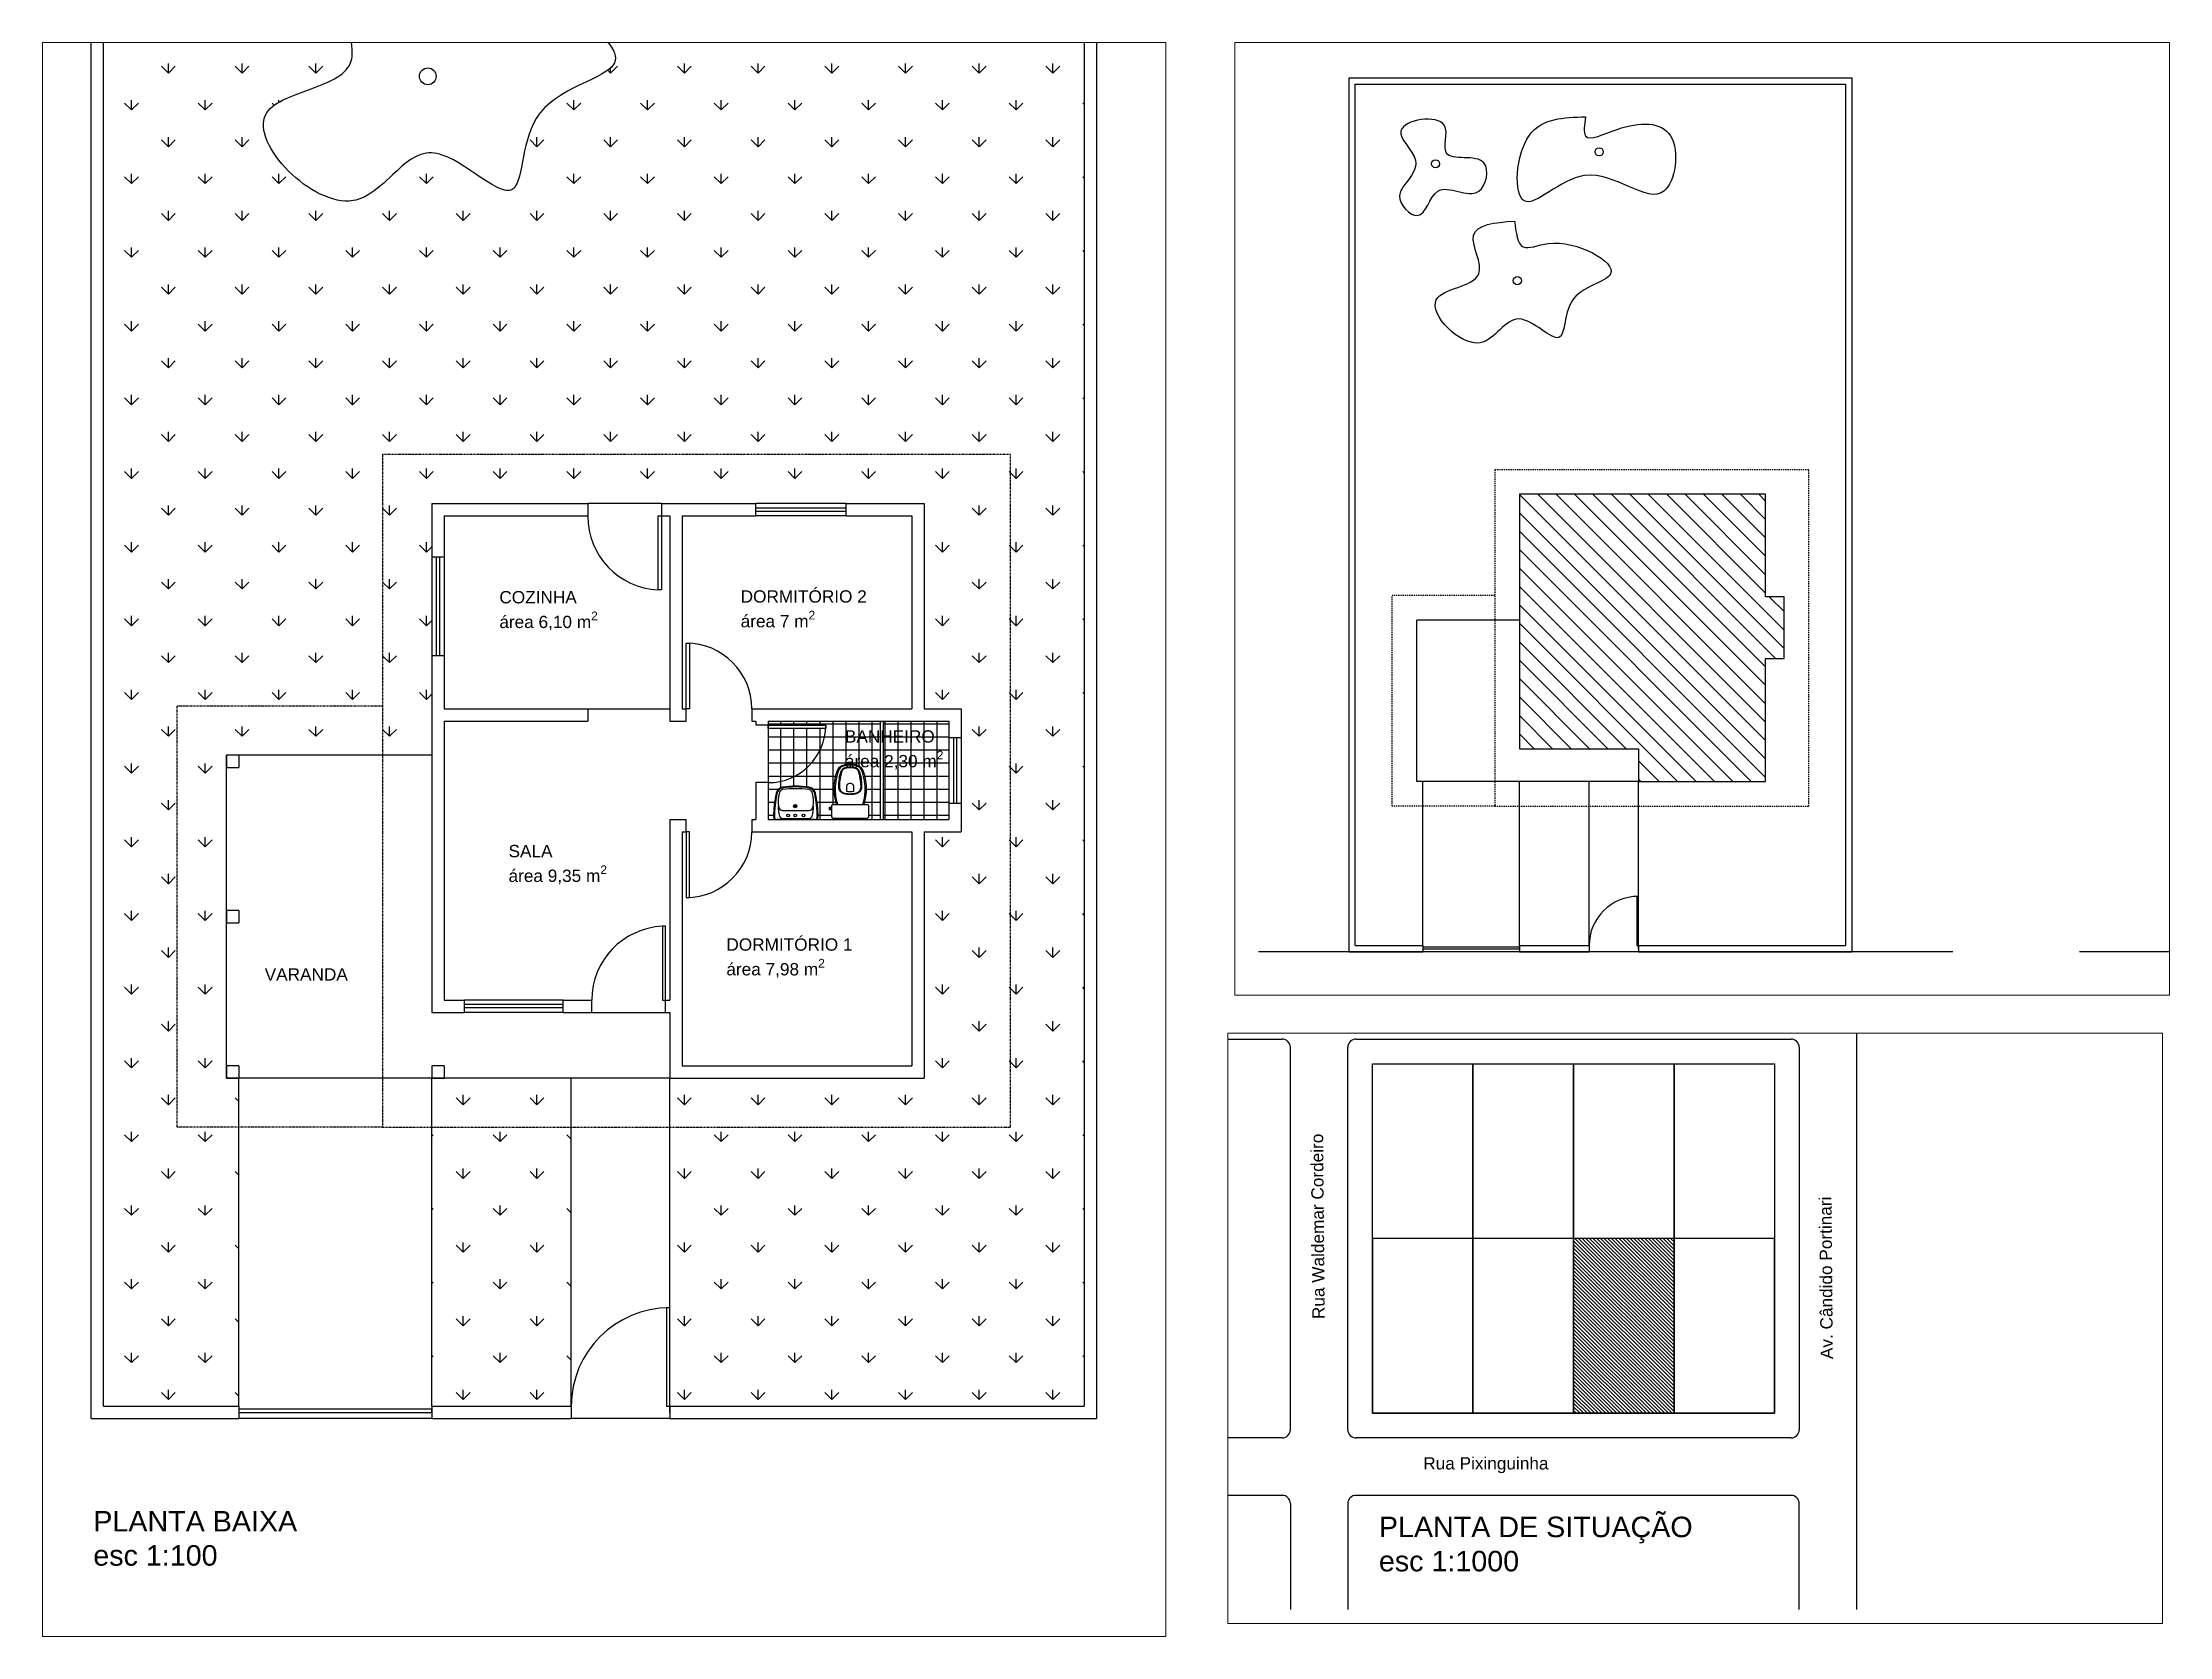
# Paper-space layout 'Layout1' of a CAD drawing. Header units: millimetres. Extents: x 0 to 259, y 0 to 194.
# The model-space entities are those that its viewports show. They can reach past a viewport. Long polylines and large blocks are cut down to what shows.
import ezdxf

# ---------------------------------------------------------------- set-up
doc = ezdxf.new("R2010")
doc.units = ezdxf.units.MM
doc.linetypes.add('HIDDEN2', pattern=[4.7625, 3.175, -1.5875])
doc.linetypes.add('JIS_02_0.7', pattern=[1.35, 0.75, -0.6])
for name, color, linetype in [('COTAS E TEXTOS', 251, 'Continuous'), ('ESQUADRIAS', 3, 'Continuous'), ('HACHURAS', 8, 'Continuous'), ('MOBILIARIO', 1, 'Continuous'), ('PAREDES', 4, 'Continuous'), ('PISO', 2, 'Continuous'), ('PROJEÇÕES', 8, 'HIDDEN2'), ('VEGETAÇÃO', 90, 'Continuous')]:
    doc.layers.add(name, color=color, linetype=linetype)
doc.styles.add('1 100 ANOTACOES', font='arial.ttf', dxfattribs={"height": 0.2})
doc.styles.add('1 100 TITULOS', font='arial.ttf', dxfattribs={"height": 0.3})
doc.styles.add('1 1000 ANOTACOES', font='arial.ttf', dxfattribs={"height": 2})
doc.styles.add('1 1000 TITULOS', font='arial.ttf', dxfattribs={"height": 3})

# ---------------------------------------------------------------- blocks, each defined once
blk = doc.blocks.new('Pia_Planta')
blk.add_line((-25.2, 0), (25.2, 0))
for points in [[(-25.2, 0, 0.411609), (-29.7, -3.6, 0.050169), (-26.2, -34.9, 0.03482), (-25.7, -36.7, 0.269359), (-17.9, -43.1, 0.079469), (17.9, -43.1, 0.269359)], [(-25.2, 0, 0.391636), (-28.5, -3.3, 0.05065), (-25.1, -34.6, 0.046576), (-24.4, -36.8, 0.252091), (-17.7, -42, 0.080492), (17.7, -42, 0.252091), (24.4, -36.8, 0.046576), (25.1, -34.6, 0.05065), (28.5, -3.3, 0.391636), (25.2, 0, 0.022867)], [(17.9, -43.1, 0.269359), (25.7, -36.7, 0.03482), (26.2, -34.9, 0.050169), (29.7, -3.6, 0.411609), (25.2, 0)], [(-23.2, -17.7, -0.035069), (-21.4, -4.7, -0.343125), (-16.7, -0.8), (0.7, -0.8), (16.7, -0.8, -0.343125), (21.4, -4.7, -0.035069), (23.2, -17.7)]]:
    blk.add_lwpolyline(points, format="xyb")
blk.add_lwpolyline([(17.2, -40, 0.038545), (17.7, -39.9, 0.286674), (22.4, -34.6, 0.05967), (23.2, -17.7, 0.383108), (17.2, -12.1), (0.7, -12.1), (-17.2, -12.1, 0.383108), (-23.2, -17.7, 0.05967), (-22.4, -34.6, 0.286674), (-17.7, -39.9, 0.038545), (-17.2, -40, 0.062705)], format="xyb", close=True)
for centre, radius in [((-10.3, -5.5), 1.75), ((0.7, -18), 2.25), ((0.7, -5.5), 1.75), ((0.7, -18), 1.18), ((10.3, -5.5), 1.75)]:
    blk.add_circle(centre, radius)
blk = doc.blocks.new('VasoSanitario_planta')
for points in [[(-22.2, -10.9), (-22.2, -12), (-23.6, -12), (-23.6, -11.7), (-25.2, -11.7), (-25.2, -13.5), (-25.2, -15.3), (-23.6, -15.3), (-23.6, -15.1), (-22.2, -15.1), (-22.2, -16.9, 0.333509), (-21, -18.4, 0.059373), (-20.5, -18.5), (0, -18.5)], [(22.2, -10.9), (22.2, -3.2, 0.327853), (20.7, -1.5, 0.087637), (20.4, -1.5), (0, -1.5), (-20.4, -1.5, 0.087637), (-20.7, -1.5, 0.327853), (-22.2, -3.2), (-22.2, -10.9)], [(-16.7, -18.5, -0.003882), (-17.6, -22, 0.024258), (-19, -30, 0.02486), (-19.5, -35, 0.033324), (-19.4, -40, 0.02486), (-19.1, -44, 0.012268), (-18.4, -49, 0.015806), (-17.3, -54, 0.026699), (-15.7, -59, 0.021919), (-14.9, -61, 0.174675), (-10, -65.9, 0.045452), (-7, -66.8, 0.022856), (-5.7, -67.1, 0.041289), (-3, -67.5, 0.052091), (-2.3, -67.6, 0.04333), (0, -67.6, 0.04333), (2.3, -67.6, 0.052091), (3, -67.5, 0.041289), (5.7, -67.1, 0.022856), (7, -66.8, 0.045452), (10, -65.9, 0.174675), (14.9, -61, 0.021919), (15.7, -59, 0.026699), (17.3, -54, 0.015806), (18.4, -49, 0.012268), (19.1, -44, 0.02486), (19.4, -40, 0.033324), (19.5, -35, 0.02486), (19, -30, 0.024258), (17.6, -22, -0.003882), (16.7, -18.5)], [(15.5, -18.8, 0.003849), (16.5, -22.3, -0.027799), (18, -31.3, -0.018883), (18.3, -35.1, -0.033646), (18.2, -39.9, -0.016781), (18, -42.6, -0.015438), (17.2, -48.8, -0.023716), (15.4, -56.1, -0.013571), (14.6, -58.6, -0.02186), (13.9, -60.5, -0.173345), (9.5, -64.8, -0.045814), (6.7, -65.6, -0.024058), (5.5, -65.9, -0.042614), (2.9, -66.3, -0.066108), (2.3, -66.4, -0.047154), (0, -66.4, -0.047154), (-2.3, -66.4, -0.066108), (-2.9, -66.3, -0.042614), (-5.5, -65.9, -0.024058), (-6.7, -65.6, -0.045814), (-9.5, -64.8, -0.173345), (-13.9, -60.5, -0.02186), (-14.6, -58.6, -0.013571), (-15.4, -56.1, -0.023716), (-17.2, -48.8, -0.015438), (-18, -42.6, -0.016781), (-18.2, -39.9, -0.033646), (-18.3, -35.1, -0.018883), (-18, -31.3, -0.027799), (-16.5, -22.3, 0.003849), (-15.5, -18.8)], [(0, -18.5), (20.5, -18.5, 0.059373), (21, -18.4, 0.333509), (22.2, -16.9), (22.2, -15.1), (22.2, -12), (22.2, -10.9)]]:
    blk.add_lwpolyline(points, format="xyb")
for points in [[(-23.6, -12), (-23.6, -13.5), (-23.6, -15.1)], [(-22.2, -12), (-22.2, -15.1)]]:
    blk.add_lwpolyline(points)
for points in [[(0, -30.6, 0.041331), (-6.1, -31.1, 0.129345), (-10.4, -32.8, 0.234638), (-14, -40, 0.044666), (-13.2, -50.1, 0.031515), (-11.4, -58.1, 0.151063), (-9.5, -61.4, 0.148094), (-5.9, -63.4, 0.031073), (-4.5, -63.6, 0.035055), (0, -64.1, 0.035055), (4.5, -63.6, 0.031073), (5.9, -63.4, 0.148094), (9.5, -61.4, 0.151063), (11.4, -58.1, 0.031515), (13.2, -50.1, 0.044666), (14, -40, 0.234638), (10.4, -32.8, 0.129345), (6.1, -31.1, 0.041331)], [(0, -31.5, -0.041434), (5.9, -32, -0.129651), (9.8, -33.5, -0.234583), (13.2, -40.1, -0.044678), (12.3, -49.9, -0.031614), (10.6, -57.8, -0.152477), (8.9, -60.7, -0.148725), (5.6, -62.5, -0.031624), (4.3, -62.7, -0.035113), (0, -63.1, -0.035113), (-4.3, -62.7, -0.031624), (-5.6, -62.5, -0.148725), (-8.9, -60.7, -0.152477), (-10.6, -57.8, -0.031614), (-12.3, -49.9, -0.044678), (-13.2, -40.1, -0.234583), (-9.8, -33.5, -0.129651), (-5.9, -32, -0.041434)], [(-4, -40.6, 0.164444), (-3.2, -43, 0.245936), (0, -44.5, 0.245936), (3.2, -43, 0.164444), (4, -40.6), (4, -34.1, 0.108885), (-4, -34.1)]]:
    blk.add_lwpolyline(points, format="xyb", close=True)

msp = doc.modelspace()

# ---------------------------------------------------------------- hatches: boundary and pattern name
at = {"layer": 'HACHURAS'}
h = msp.add_hatch(dxfattribs=at)
h.set_pattern_fill('ANSI31', color=256, scale=0.1, angle=90)
h.paths.add_polyline_path([(3264.347, 1277.328), (3263.897, 1277.328), (3263.897, 1279.828), (3257.897, 1279.828), (3257.897, 1273.628), (3260.797, 1273.628), (3260.797, 1272.828), (3263.897, 1272.828), (3263.897, 1275.828), (3264.347, 1275.828)])
h = msp.add_hatch(dxfattribs=at)
h.set_pattern_fill('ANSI37', color=256, scale=0.05, angle=45)
h.paths.add_polyline_path([(3242.696, 1277.088), (3241.997, 1277.088), (3241.997, 1276.428, 0.397565)], flags=17)
h.paths.add_polyline_path([(3243.359, 1277.178), (3241.997, 1277.178), (3241.997, 1277.128), (3242.697, 1277.128), (3242.697, 1277.088), (3242.696, 1277.088, -0.397565), (3241.997, 1276.428), (3241.997, 1275.978), (3242.095, 1275.978, -0.35604), (3242.061, 1276.011, -0.049653), (3242.092, 1276.294, -0.040986), (3242.097, 1276.313, -0.273158), (3242.17, 1276.373, -0.078831), (3242.495, 1276.373, -0.273158), (3242.568, 1276.313, -0.040986), (3242.573, 1276.294, -0.049653), (3242.604, 1276.011, -0.35604), (3242.57, 1275.978), (3243.359, 1275.978)])
h.paths.add_polyline_path([(3243.053, 1276.649, -0.022856), (3243.065, 1276.646, -0.045452), (3243.095, 1276.636, -0.174675), (3243.145, 1276.588, -0.021919), (3243.152, 1276.568, -0.026699), (3243.168, 1276.518, -0.015806), (3243.179, 1276.468, -0.012268), (3243.186, 1276.418, -0.02486), (3243.189, 1276.378, -0.033324), (3243.19, 1276.328, -0.02486), (3243.186, 1276.278, -0.024258), (3243.172, 1276.198, 0.003882), (3243.162, 1276.163), (3243.2, 1276.163, -0.059373), (3243.205, 1276.162, -0.333509), (3243.217, 1276.147), (3243.217, 1276.128), (3243.217, 1276.097), (3243.217, 1276.087), (3243.217, 1276.01, -0.327853), (3243.202, 1275.993, -0.047508), (3243.201, 1275.993), (3242.995, 1275.993), (3242.79, 1275.993, -0.356625), (3242.773, 1276.01), (3242.773, 1276.087), (3242.773, 1276.097), (3242.759, 1276.097), (3242.759, 1276.095), (3242.743, 1276.095), (3242.743, 1276.113), (3242.743, 1276.131), (3242.759, 1276.131), (3242.759, 1276.128), (3242.773, 1276.128), (3242.773, 1276.146, -0.346139), (3242.786, 1276.162, -0.055701), (3242.79, 1276.163), (3242.828, 1276.163, 0.003882), (3242.819, 1276.198, -0.024258), (3242.805, 1276.278, -0.02486), (3242.801, 1276.328, -0.033324), (3242.801, 1276.378, -0.02486), (3242.804, 1276.418, -0.012268), (3242.811, 1276.468, -0.015806), (3242.823, 1276.518, -0.026699), (3242.838, 1276.568, -0.021919), (3242.846, 1276.588, -0.174675), (3242.895, 1276.636, -0.045452), (3242.925, 1276.646, -0.022856), (3242.938, 1276.649, -0.041289), (3242.965, 1276.653, -0.052091), (3242.973, 1276.653, -0.04333), (3242.995, 1276.654, -0.04333), (3243.018, 1276.653, -0.052091), (3243.026, 1276.653, -0.041289)], flags=16)
h.paths.add_polyline_path([(3243.041, 1276.614, -0.031073), (3243.054, 1276.612, -0.148094), (3243.091, 1276.592, -0.151063), (3243.109, 1276.559, -0.031515), (3243.127, 1276.479, -0.044007), (3243.136, 1276.379, -0.23897), (3243.099, 1276.305, -0.129345), (3243.056, 1276.288, -0.041331), (3242.995, 1276.284, -0.041331), (3242.935, 1276.288, -0.129345), (3242.892, 1276.305, -0.23897), (3242.855, 1276.379, -0.044007), (3242.864, 1276.479, -0.031515), (3242.882, 1276.559, -0.151063), (3242.9, 1276.592, -0.148094), (3242.937, 1276.612, -0.031073), (3242.95, 1276.614, -0.035055), (3242.995, 1276.618, -0.035055)], flags=0)
h.paths.add_polyline_path([(3243.039, 1276.605, -0.031624), (3243.052, 1276.603, -0.148725), (3243.085, 1276.585, -0.152477), (3243.101, 1276.556, -0.031614), (3243.119, 1276.477, -0.044037), (3243.127, 1276.381, -0.239041), (3243.093, 1276.313, -0.129651), (3243.054, 1276.297, -0.041434), (3242.995, 1276.293, -0.041434), (3242.937, 1276.297, -0.129651), (3242.897, 1276.313, -0.239041), (3242.864, 1276.381, -0.044037), (3242.872, 1276.477, -0.031614), (3242.89, 1276.556, -0.152477), (3242.906, 1276.585, -0.148725), (3242.939, 1276.603, -0.031624), (3242.952, 1276.605, -0.035113), (3242.995, 1276.609, -0.035113)], flags=0)
h.paths.add_polyline_path([(3243.027, 1276.408, -0.162278), (3243.035, 1276.384), (3243.035, 1276.319, -0.108885), (3242.955, 1276.319), (3242.955, 1276.384, -0.164444), (3242.963, 1276.408, -0.245936), (3242.995, 1276.423, -0.245936)], flags=0)
h.paths.add_polyline_path([(3244.197, 1276.978), (3244.197, 1277.178), (3243.399, 1277.178), (3243.399, 1275.978), (3244.197, 1275.978), (3244.197, 1276.178)])
h = msp.add_hatch(dxfattribs=at)
h.set_pattern_fill('ANSI31', color=256, scale=0.1, angle=90)
h.paths.add_polyline_path([(3370.497, 1268.678), (3358.247, 1268.678), (3358.247, 1247.378), (3370.497, 1247.378)])
at = {"layer": 'VEGETAÇÃO'}
h = msp.add_hatch(dxfattribs=at)
h.set_pattern_fill('GRASS', color=256, scale=0.025)
h.paths.add_polyline_path([(3245.847, 1289.828), (3233.897, 1289.828), (3233.897, 1268.828), (3235.547, 1268.828), (3235.547, 1272.828), (3235.397, 1272.828), (3235.397, 1272.978), (3235.397, 1276.761), (3235.547, 1276.761), (3237.897, 1276.761), (3237.897, 1277.978), (3237.897, 1279.178), (3237.897, 1279.828), (3239.797, 1279.828), (3240.697, 1279.828), (3241.847, 1279.828), (3242.947, 1279.828), (3243.897, 1279.828), (3243.897, 1277.328), (3244.347, 1277.328), (3244.347, 1276.978), (3244.347, 1276.178), (3244.347, 1275.828), (3243.897, 1275.828), (3243.897, 1272.828), (3240.797, 1272.828), (3240.797, 1268.828), (3245.847, 1268.828)])
edge = h.paths.add_edge_path(flags=16)
edge.add_spline(control_points=[(3237.78, 1286.489), (3237.564, 1286.749), (3236.31, 1286.258), (3237.403, 1284.931), (3235.073, 1284.822), (3237.006, 1282.869), (3237.761, 1284.625), (3239.068, 1283.134), (3238.926, 1284.847), (3240.91, 1285.11), (3238.992, 1286.263), (3237.839, 1285.622), (3237.915, 1286.327), (3237.78, 1286.489)], knot_values=[0, 0, 0, 0, 1.062488, 2.007025, 3.21719, 4.712526, 5.828538, 6.897786, 7.821393, 8.990702, 10.680682, 11.299757, 11.963022, 11.963022, 11.963022, 11.963022], degree=3, periodic=0)
edge = h.paths.add_edge_path(flags=16)
edge.add_spline(control_points=[(3239.509, 1289.028), (3239.442, 1289.47), (3237.614, 1288.749), (3237.756, 1286.216), (3239.588, 1288.329), (3241.554, 1286.345), (3241.901, 1288.916), (3240.539, 1288.934), (3239.364, 1288.279), (3239.53, 1288.885), (3239.509, 1289.028)], knot_values=[0, 0, 0, 0, 1.437329, 3.042357, 4.634941, 6.606977, 7.964076, 9.275017, 10.062547, 10.527776, 10.527776, 10.527776, 10.527776], degree=3, periodic=0)
h.paths.add_polyline_path([(3237.746, 1285.036, -1), (3237.951, 1285.036, -1)], flags=0)
h.paths.add_polyline_path([(3239.744, 1288.176, -1), (3239.941, 1288.176, -1)], flags=0)
edge = h.paths.add_edge_path(flags=16)
edge.add_spline(control_points=[(3235.108, 1287.376), (3235.247, 1287.564), (3235.603, 1288.011), (3234.476, 1288.846), (3236.416, 1289.193), (3235.819, 1287.804), (3237.289, 1288.27), (3236.973, 1286.785), (3235.811, 1287.656), (3235.553, 1286.268), (3234.851, 1287.02), (3235.043, 1287.288), (3235.108, 1287.376)], knot_values=[0, 0, 0, 0, 0.64682, 1.450579, 2.518464, 3.193965, 4.140642, 4.842331, 5.838225, 6.612998, 7.260852, 7.562331, 7.562331, 7.562331, 7.562331], degree=3, periodic=0)
h.paths.add_polyline_path([(3235.757, 1287.884, -1), (3235.954, 1287.884, -1)], flags=0)
h.paths.add_polyline_path([(3239.597, 1272.828), (3237.897, 1272.828), (3237.897, 1268.828), (3239.597, 1268.828)], flags=17)

# ---------------------------------------------------------------- linework, layer by layer
at = {"layer": 'ESQUADRIAS'}
for p, q in [((3240.657, 1278.778), (3240.657, 1279.678)), ((3240.657, 1279.678), (3240.697, 1279.678)), ((3240.697, 1279.678), (3240.697, 1278.778)), ((3242.947, 1279.773), (3241.847, 1279.773)), ((3242.947, 1279.733), (3241.847, 1279.733)), ((3237.952, 1279.178), (3237.952, 1277.978)), ((3237.992, 1279.178), (3237.992, 1277.978)), ((3240.697, 1278.778), (3240.657, 1278.778)), ((3241.997, 1277.128), (3242.697, 1277.128)), ((3241.997, 1277.088), (3241.997, 1277.128)), ((3242.697, 1277.088), (3241.997, 1277.088)), ((3242.697, 1277.128), (3242.697, 1277.088)), ((3244.252, 1276.978), (3244.252, 1276.178)), ((3244.292, 1276.978), (3244.292, 1276.178)), ((3240.747, 1274.678), (3240.707, 1274.678)), ((3240.707, 1274.678), (3240.707, 1273.778)), ((3240.747, 1273.778), (3240.747, 1274.678)), ((3239.497, 1273.723), (3238.297, 1273.723)), ((3239.497, 1273.683), (3238.297, 1273.683)), ((3240.707, 1273.778), (3240.747, 1273.778))]:
    msp.add_line(p, q, dxfattribs=at)
for points in [[(3240.997, 1277.328), (3240.997, 1278.128), (3241.037, 1278.128), (3241.037, 1277.328), (3240.997, 1277.328)], [(3240.997, 1275.828), (3240.997, 1275.028), (3241.037, 1275.028), (3241.037, 1275.828), (3240.997, 1275.828)], [(3240.797, 1268.828), (3240.797, 1270.028), (3240.757, 1270.028), (3240.757, 1268.828), (3240.757, 1268.828)], [(3260.797, 1268.828), (3260.797, 1270.028), (3260.757, 1270.028), (3260.757, 1268.828), (3260.757, 1268.828)], [(3235.547, 1268.753), (3237.897, 1268.753), (3237.897, 1268.793), (3235.547, 1268.793), (3235.547, 1268.753)], [(3255.547, 1268.753), (3257.897, 1268.753), (3257.897, 1268.793), (3255.547, 1268.793), (3255.547, 1268.753)]]:
    msp.add_lwpolyline(points, dxfattribs=at)
at = {"layer": 'MOBILIARIO'}
for p, q in [((3243.359, 1277.178), (3243.359, 1275.978)), ((3243.399, 1277.178), (3243.399, 1275.978))]:
    msp.add_line(p, q, dxfattribs=at)
at = {"layer": 'PAREDES'}
for p, q in [((3233.747, 1268.678), (3233.747, 1289.978)), ((3245.997, 1289.978), (3245.997, 1268.678)), ((3253.747, 1289.978), (3265.997, 1289.978)), ((3253.747, 1268.678), (3253.747, 1289.978)), ((3265.997, 1289.978), (3265.997, 1268.678)), ((3273.747, 1289.978), (3285.997, 1289.978)), ((3273.747, 1268.678), (3273.747, 1289.978)), ((3233.897, 1268.828), (3233.897, 1289.828)), ((3245.847, 1289.828), (3245.847, 1268.828)), ((3253.897, 1289.828), (3265.847, 1289.828)), ((3253.897, 1268.828), (3253.897, 1289.828)), ((3265.847, 1289.828), (3265.847, 1268.828)), ((3237.897, 1279.828), (3239.797, 1279.828)), ((3237.897, 1279.828), (3237.897, 1279.178)), ((3239.797, 1279.828), (3239.797, 1279.678)), ((3239.797, 1279.828), (3239.797, 1279.678)), ((3240.697, 1279.828), (3241.847, 1279.828)), ((3240.697, 1279.828), (3240.697, 1279.678)), ((3241.847, 1279.678), (3241.847, 1279.828)), ((3242.947, 1279.828), (3243.897, 1279.828)), ((3242.947, 1279.678), (3242.947, 1279.828)), ((3243.897, 1279.828), (3243.897, 1277.328)), ((3238.047, 1279.678), (3239.797, 1279.678)), ((3238.047, 1279.678), (3238.047, 1279.178)), ((3240.697, 1279.678), (3240.797, 1279.678)), ((3240.797, 1279.678), (3240.797, 1277.178)), ((3240.947, 1279.678), (3241.847, 1279.678)), ((3240.947, 1279.678), (3240.947, 1277.328)), ((3242.947, 1279.678), (3243.747, 1279.678)), ((3243.747, 1279.678), (3243.747, 1277.328)), ((3237.897, 1279.178), (3238.047, 1279.178)), ((3237.897, 1277.978), (3237.897, 1273.628)), ((3237.897, 1277.978), (3238.047, 1277.978)), ((3238.047, 1277.978), (3238.047, 1277.328)), ((3238.047, 1277.978), (3238.047, 1277.328)), ((3238.047, 1277.328), (3239.797, 1277.328)), ((3239.797, 1277.328), (3239.797, 1277.178)), ((3240.947, 1277.328), (3240.997, 1277.328)), ((3240.997, 1277.178), (3240.997, 1277.328)), ((3241.797, 1277.328), (3243.747, 1277.328)), ((3241.797, 1277.328), (3241.797, 1277.178)), ((3243.897, 1277.328), (3244.347, 1277.328)), ((3244.347, 1277.328), (3244.347, 1276.978)), ((3238.047, 1277.178), (3239.797, 1277.178)), ((3238.047, 1277.178), (3238.047, 1273.778)), ((3240.797, 1277.178), (3240.947, 1277.178)), ((3240.947, 1277.178), (3240.997, 1277.178)), ((3241.797, 1277.178), (3241.847, 1277.178)), ((3241.847, 1277.178), (3241.847, 1277.128)), ((3241.997, 1277.128), (3241.847, 1277.128)), ((3241.997, 1277.178), (3244.197, 1277.178)), ((3241.997, 1277.178), (3241.997, 1277.128)), ((3244.197, 1277.178), (3244.197, 1276.978)), ((3244.197, 1276.978), (3244.347, 1276.978)), ((3235.547, 1276.761), (3235.397, 1276.761)), ((3235.397, 1276.761), (3235.397, 1276.611)), ((3235.547, 1276.761), (3235.547, 1276.611)), ((3235.397, 1276.611), (3235.547, 1276.611)), ((3241.847, 1276.428), (3241.847, 1275.978)), ((3241.997, 1276.428), (3241.847, 1276.428)), ((3241.997, 1276.428), (3241.997, 1275.978)), ((3240.797, 1275.978), (3240.997, 1275.978)), ((3240.797, 1275.978), (3240.797, 1273.778)), ((3240.997, 1275.828), (3240.997, 1275.978)), ((3241.797, 1275.978), (3241.847, 1275.978)), ((3241.797, 1275.978), (3241.797, 1275.828)), ((3241.997, 1275.978), (3244.197, 1275.978)), ((3244.197, 1276.178), (3244.197, 1275.978)), ((3244.197, 1276.178), (3244.347, 1276.178)), ((3244.347, 1276.178), (3244.347, 1275.828)), ((3240.947, 1275.828), (3240.997, 1275.828)), ((3240.947, 1275.828), (3240.947, 1272.978)), ((3241.797, 1275.828), (3243.747, 1275.828)), ((3243.747, 1275.828), (3243.747, 1272.978)), ((3243.897, 1275.828), (3244.347, 1275.828)), ((3243.897, 1275.828), (3243.897, 1272.828)), ((3235.547, 1274.869), (3235.397, 1274.869)), ((3235.397, 1274.869), (3235.397, 1274.719)), ((3235.397, 1274.719), (3235.547, 1274.719)), ((3235.547, 1274.869), (3235.547, 1274.719)), ((3237.897, 1273.628), (3238.297, 1273.628)), ((3238.047, 1273.778), (3238.297, 1273.778)), ((3238.297, 1273.628), (3238.297, 1273.778)), ((3239.497, 1273.778), (3239.847, 1273.778)), ((3239.497, 1273.628), (3239.497, 1273.778)), ((3239.497, 1273.628), (3239.847, 1273.628)), ((3239.847, 1273.628), (3239.847, 1273.778)), ((3240.707, 1273.778), (3240.797, 1273.778)), ((3240.747, 1273.628), (3240.747, 1273.778)), ((3240.747, 1273.628), (3240.797, 1273.628)), ((3240.797, 1273.628), (3240.797, 1272.828)), ((3235.547, 1272.978), (3235.397, 1272.978)), ((3235.397, 1272.978), (3235.397, 1272.828)), ((3235.397, 1272.828), (3235.547, 1272.828)), ((3235.547, 1272.978), (3235.547, 1272.828)), ((3238.047, 1272.978), (3237.897, 1272.978)), ((3237.897, 1272.978), (3237.897, 1272.828)), ((3237.897, 1272.828), (3238.047, 1272.828)), ((3238.047, 1272.978), (3238.047, 1272.828)), ((3240.797, 1272.828), (3243.897, 1272.828)), ((3240.947, 1272.978), (3243.747, 1272.978)), ((3233.897, 1268.828), (3235.547, 1268.828)), ((3235.547, 1268.828), (3235.547, 1268.678)), ((3237.897, 1268.828), (3237.897, 1268.678)), ((3237.897, 1268.828), (3239.597, 1268.828)), ((3240.797, 1268.828), (3240.797, 1268.678)), ((3240.797, 1268.828), (3245.847, 1268.828)), ((3253.897, 1268.828), (3255.547, 1268.828)), ((3255.547, 1268.828), (3255.547, 1268.678)), ((3257.897, 1268.828), (3259.597, 1268.828)), ((3257.897, 1268.828), (3257.897, 1268.678)), ((3260.797, 1268.828), (3265.847, 1268.828)), ((3260.797, 1268.828), (3260.797, 1268.678)), ((3233.747, 1268.678), (3235.547, 1268.678)), ((3237.897, 1268.678), (3239.597, 1268.678)), ((3240.797, 1268.678), (3245.997, 1268.678)), ((3253.747, 1268.678), (3255.547, 1268.678)), ((3257.897, 1268.678), (3259.597, 1268.678)), ((3260.797, 1268.678), (3265.997, 1268.678)), ((3273.747, 1268.678), (3275.547, 1268.678))]:
    msp.add_line(p, q, dxfattribs=at)
at = {"layer": 'PAREDES', "color": 2}
for p, q in [((3242.947, 1279.828), (3241.847, 1279.828)), ((3242.947, 1279.678), (3241.847, 1279.678)), ((3237.897, 1279.178), (3237.897, 1277.978)), ((3238.047, 1279.178), (3238.047, 1277.978)), ((3244.197, 1276.978), (3244.197, 1276.178)), ((3244.347, 1276.978), (3244.347, 1276.178)), ((3239.497, 1273.778), (3238.297, 1273.778)), ((3239.497, 1273.628), (3238.297, 1273.628))]:
    msp.add_line(p, q, dxfattribs=at)
at = {"layer": 'PAREDES'}
msp.add_lwpolyline([(3257.897, 1273.628), (3260.797, 1273.628), (3260.797, 1272.828), (3263.897, 1272.828), (3263.897, 1275.828), (3264.347, 1275.828), (3264.347, 1277.328), (3263.897, 1277.328), (3263.897, 1279.828), (3257.897, 1279.828), (3257.897, 1273.628)], dxfattribs=at)
at = {"layer": 'PISO'}
for p, q in [((3392.747, 1223.459), (3392.747, 1315.738)), ((3304.353, 1292.978), (3322.747, 1292.978)), ((3331.747, 1292.978), (3384.747, 1292.978)), ((3323.747, 1245.378), (3323.747, 1291.978)), ((3330.747, 1245.378), (3330.747, 1291.978)), ((3385.747, 1291.978), (3385.747, 1245.378)), ((3333.747, 1289.978), (3382.747, 1289.978)), ((3333.747, 1247.378), (3333.747, 1289.978)), ((3382.747, 1289.978), (3382.747, 1247.378)), ((3240.697, 1279.828), (3239.797, 1279.828)), ((3239.797, 1277.328), (3240.797, 1277.328)), ((3241.997, 1277.128), (3241.997, 1276.428)), ((3235.397, 1272.828), (3235.397, 1276.761)), ((3237.897, 1276.761), (3235.397, 1276.761)), ((3255.397, 1272.828), (3255.397, 1276.761)), ((3257.897, 1276.761), (3255.397, 1276.761)), ((3239.847, 1273.628), (3240.747, 1273.628)), ((3237.897, 1272.828), (3235.397, 1272.828)), ((3240.797, 1272.828), (3237.897, 1272.828)), ((3260.797, 1272.828), (3255.397, 1272.828)), ((3239.597, 1268.828), (3239.597, 1268.678)), ((3259.597, 1268.828), (3259.597, 1268.678)), ((3268.457, 1268.678), (3251.544, 1268.678)), ((3288.457, 1268.678), (3271.544, 1268.678)), ((3382.747, 1247.378), (3333.747, 1247.378)), ((3322.747, 1244.378), (3304.353, 1244.378)), ((3384.747, 1244.378), (3331.747, 1244.378)), ((3322.747, 1237.378), (3304.353, 1237.378)), ((3384.747, 1237.378), (3331.747, 1237.378)), ((3323.747, 1236.378), (3323.747, 1223.459)), ((3330.747, 1236.378), (3330.747, 1223.459)), ((3385.747, 1223.459), (3385.747, 1236.378))]:
    msp.add_line(p, q, dxfattribs=at)
at = {"layer": 'PISO', "color": 1}
for p, q in [((3235.547, 1268.828), (3235.547, 1272.828)), ((3237.897, 1268.828), (3237.897, 1272.828)), ((3239.597, 1268.828), (3239.597, 1272.828)), ((3240.797, 1268.753), (3240.797, 1272.828)), ((3255.547, 1268.828), (3255.547, 1272.828)), ((3257.897, 1268.828), (3257.897, 1272.828)), ((3259.597, 1268.828), (3259.597, 1272.828)), ((3260.797, 1268.753), (3260.797, 1272.828))]:
    msp.add_line(p, q, dxfattribs=at)
at = {"layer": 'PISO', "color": 8}
for p, q in [((3237.897, 1268.678), (3235.547, 1268.678)), ((3240.797, 1268.678), (3239.597, 1268.678)), ((3257.897, 1268.678), (3255.547, 1268.678)), ((3260.797, 1268.678), (3259.597, 1268.678))]:
    msp.add_line(p, q, dxfattribs=at)
at = {"layer": 'PISO'}
for points in [[(3333.747, 1289.978), (3345.997, 1289.978), (3345.997, 1268.678), (3333.747, 1268.678)], [(3345.997, 1289.978), (3358.247, 1289.978), (3358.247, 1268.678), (3345.997, 1268.678)], [(3358.247, 1289.978), (3370.497, 1289.978), (3370.497, 1268.678), (3358.247, 1268.678)], [(3370.497, 1289.978), (3382.747, 1289.978), (3382.747, 1268.678), (3370.497, 1268.678)], [(3333.747, 1247.378), (3345.997, 1247.378), (3345.997, 1268.678), (3333.747, 1268.678)], [(3345.997, 1247.378), (3358.247, 1247.378), (3358.247, 1268.678), (3345.997, 1268.678)], [(3358.247, 1247.378), (3370.497, 1247.378), (3370.497, 1268.678), (3358.247, 1268.678)], [(3370.497, 1247.378), (3382.747, 1247.378), (3382.747, 1268.678), (3370.497, 1268.678)]]:
    msp.add_lwpolyline(points, close=True, dxfattribs=at)
for points in [[(3240.757, 1268.828), (3240.797, 1268.828)], [(3260.757, 1268.828), (3260.797, 1268.828)]]:
    msp.add_lwpolyline(points, dxfattribs=at)
for centre, radius, start, end in [((3322.747, 1291.978), 1, 0, 90), ((3331.747, 1291.978), 1, 90, 180), ((3384.747, 1291.978), 1, 0, 90), ((3240.697, 1279.678), 0.9, 180, 267.4527), ((3240.997, 1277.328), 0.8, 0, 90), ((3241.997, 1277.128), 0.7, 270, 0), ((3240.997, 1275.828), 0.8, 270, 0), ((3240.747, 1273.778), 0.9, 92.5473, 180), ((3240.797, 1268.828), 1.2, 90, 180), ((3260.797, 1268.828), 1.2, 90, 180), ((3322.747, 1245.378), 1, 270, 0), ((3331.747, 1245.378), 1, 180, 270), ((3384.747, 1245.378), 1, 270, 0), ((3322.747, 1236.378), 1, 0, 90), ((3331.747, 1236.378), 1, 90, 180), ((3384.747, 1236.378), 1, 0, 90)]:
    msp.add_arc(centre, radius, start, end, dxfattribs=at)
at = {"layer": 'PROJEÇÕES', "linetype": 'JIS_02_0.7'}
for p, q in [((3234.797, 1272.228), (3234.797, 1277.361)), ((3237.297, 1277.361), (3234.797, 1277.361)), ((3254.797, 1272.228), (3254.797, 1277.361)), ((3257.297, 1277.361), (3254.797, 1277.361)), ((3237.297, 1272.228), (3234.797, 1272.228)), ((3257.297, 1272.228), (3254.797, 1272.228))]:
    msp.add_line(p, q, dxfattribs=at)
for points in [[(3237.297, 1272.228), (3244.947, 1272.228), (3244.947, 1280.428), (3237.297, 1280.428), (3237.297, 1272.228)], [(3257.297, 1272.228), (3264.947, 1272.228), (3264.947, 1280.428), (3257.297, 1280.428), (3257.297, 1272.228)]]:
    msp.add_lwpolyline(points, dxfattribs=at)
at = {"layer": 'VEGETAÇÃO'}
for centre, radius in [((3259.842, 1288.176), 0.0986), ((3255.855, 1287.884), 0.0986), ((3237.849, 1285.036), 0.102), ((3257.849, 1285.036), 0.102)]:
    msp.add_circle(centre, radius, dxfattribs=at)
for points in [[(3255.108, 1287.376), (3255.365, 1287.969), (3255.011, 1288.691), (3256.071, 1288.819), (3256.12, 1288.146), (3257.035, 1287.905), (3256.907, 1287.215), (3255.911, 1287.215), (3255.413, 1286.622), (3254.979, 1287.103), (3255.108, 1287.376)], [(3259.509, 1289.028), (3258.144, 1288.579), (3258.017, 1286.979), (3259.485, 1287.596), (3261.42, 1287.215), (3261.581, 1288.563), (3260.28, 1288.723), (3259.509, 1288.563), (3259.509, 1289.028)], [(3237.78, 1286.489), (3236.779, 1286.135), (3236.908, 1285.199), (3235.874, 1284.57), (3236.94, 1283.521), (3237.893, 1284.102), (3238.862, 1283.65), (3239.169, 1284.521), (3240.122, 1285.199), (3238.604, 1285.941), (3237.99, 1285.86), (3237.78, 1286.489)], [(3257.78, 1286.489), (3256.779, 1286.135), (3256.908, 1285.199), (3255.874, 1284.57), (3256.94, 1283.521), (3257.893, 1284.102), (3258.862, 1283.65), (3259.169, 1284.521), (3260.122, 1285.199), (3258.604, 1285.941), (3257.99, 1285.86), (3257.78, 1286.489)]]:
    msp.add_spline(points, degree=3, dxfattribs=at)

# ---------------------------------------------------------------- block references
at = {"layer": 'MOBILIARIO', "rotation": 180}
for name, p, xscale, yscale, zscale in [('VasoSanitario_planta', (3242.995, 1275.978), -0.01, 0.01, 0.01), ('Pia_Planta', (3242.333, 1275.978), 0.009150312637720676, 0.009150312637720676, 0.009150312637720676)]:
    msp.add_blockref(name, p, dxfattribs=dict(at, xscale=xscale, yscale=yscale, zscale=zscale))

# ---------------------------------------------------------------- texts
at = {"layer": 'COTAS E TEXTOS', "char_height": 1.5, "attachment_point": 1, "rotation": 90.5077, "style": '1 1000 ANOTACOES'}
for s, insert in [('Rua Waldemar Cordeiro', (3326.435, 1258.857)), ('Av. Cândido Portinari', (3388.346, 1253.976))]:
    msp.add_mtext_dynamic_manual_height_columns(s, width=31.63725, gutter_width=7.5, heights=[0], dxfattribs=dict(at, insert=insert))
at = {"layer": 'COTAS E TEXTOS', "attachment_point": 1}
for s, width, gutter_width, heights, insert, char_height, style in [('\\A1;DORMITÓRIO 2\\Párea 7 m{\\H0.7x;\\S2^ ;}', 1.90863, 0.75, [0], (3241.661, 1278.772), 0.15, '1 100 ANOTACOES'), ('\\A1;COZINHA\\Párea 6,10 m{\\H0.7x;\\S2^ ;}', 1.90863, 0.75, [0.553], (3238.721, 1278.763), 0.15, '1 100 ANOTACOES'), ('\\A1;BANHEIRO\\Párea 2,30 m{\\H0.7x;\\S2^ ;}', 1.90863, 0.75, [0], (3242.931, 1277.066), 0.15, '1 100 ANOTACOES'), ('\\A1;SALA\\Párea 9,35 m{\\H0.7x;\\S2^ ;}', 1.90863, 0.75, [0], (3238.833, 1275.669), 0.15, '1 100 ANOTACOES'), ('\\A1;DORMITÓRIO 1\\Párea 7,98 m{\\H0.7x;\\S2^ ;}', 1.90863, 0.75, [0], (3241.487, 1274.53), 0.15, '1 100 ANOTACOES'), ('VARANDA', 1.90863, 0.75, [0], (3235.862, 1274.166), 0.15, '1 100 ANOTACOES'), ('PLANTA BAIXA\\Pesc 1:100', 6.11962, 1.25, [0], (3233.774, 1267.552), 0.25, '1 100 TITULOS'), ('Rua Pixinguinha', 31.63725, 7.5, [0], (3339.938, 1242.03), 1.5, '1 1000 ANOTACOES'), ('PLANTA DE SITUAÇÃO\\Pesc 1:1000', 43.81205, 12.5, [0], (3334.533, 1234.782), 2.5, '1 1000 TITULOS')]:
    msp.add_mtext_dynamic_manual_height_columns(s, width=width, gutter_width=gutter_width, heights=heights, dxfattribs=dict(at, insert=insert, char_height=char_height, style=style))

psp = doc.layouts.get("Layout1")

# ---------------------------------------------------------------- viewports
at = {"layer": 'VEGETAÇÃO'}
psp.add_viewport(center=(68.17, 97.07), size=(136.86, 194.255), view_center_point=(3239.999, 1275.735), view_height=19.4255, dxfattribs=at)
for center, size, view_center_point, view_height, status in [((201.92, 136.14), (113.88, 116.11), (3262.35, 1279.228), 23.2221, 3), ((201.08, 37.49), (113.88, 71.9544), (3373.068, 1257.725), 71.95438, 4)]:
    psp.add_viewport(center=center, size=size, view_center_point=view_center_point, view_height=view_height, status=status, dxfattribs=at)

doc.saveas('drawing.dxf')
